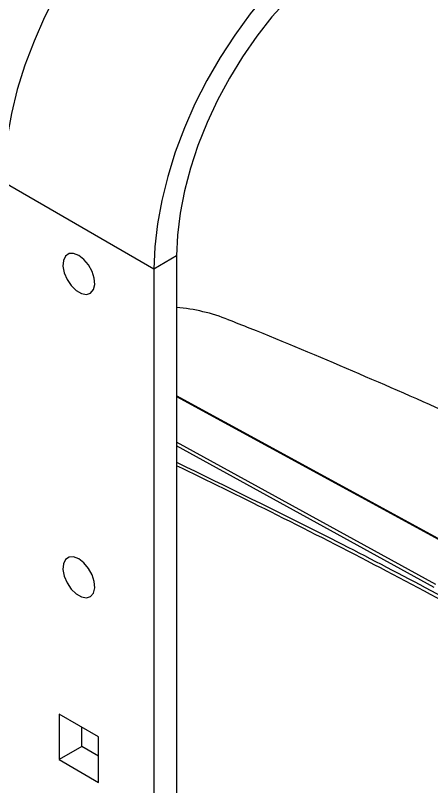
# Model space of a CAD drawing. Extents: x 16.5 to 113.1, y 4.4 to 84.5.
# Drawn here: x 22.397 to 24.843, y 68.869 to 73.399 of the extents above; entities that cross this region are included whole.
import ezdxf

# ---------------------------------------------------------------- set-up
doc = ezdxf.new("R2010")
doc.units = 0
doc.header["$MEASUREMENT"] = 0
doc.layers.add('OBJECT', color=7, linetype='CONTINUOUS')

msp = doc.modelspace()

# ---------------------------------------------------------------- linework, layer by layer
at = {"layer": 'OBJECT'}
for p, q in [((23.2114, 71.9091), (22.3276, 72.4194)), ((23.3444, 71.9859), (23.2114, 71.9091)), ((23.3444, 71.9859), (23.3444, 64.9492)), ((23.2114, 71.9091), (23.2114, 64.8477)), ((23.3444, 71.1594), (25.111, 70.1965)), ((24.8677, 70.0561), (23.3444, 70.8926)), ((24.8579, 70.0382), (23.3444, 70.8694)), ((22.6535, 69.2949), (22.6535, 69.0271)), ((22.8855, 69.161), (22.6535, 69.2949)), ((22.7865, 69.1038), (22.7865, 69.2182)), ((22.8855, 68.8932), (22.8855, 69.161)), ((22.7865, 69.1038), (22.6535, 69.0271)), ((22.8855, 69.0467), (22.7865, 69.1038)), ((22.6535, 69.0271), (22.8855, 68.8932))]:
    msp.add_line(p, q, dxfattribs=at)
at = {"layer": 'OBJECT', "flags": 128}
for points in [[(23.5212, 74.4868), (23.411, 74.4173), (23.3018, 74.3367), (23.1945, 74.2456), (23.09, 74.1448), (22.9891, 74.0351), (22.8928, 73.9176), (22.8019, 73.7931), (22.717, 73.6628), (22.6391, 73.5278), (22.5687, 73.3892), (22.5063, 73.2482), (22.4527, 73.106), (22.4082, 72.9638), (22.3731, 72.8229), (22.3479, 72.6844), (22.3327, 72.5495), (22.3276, 72.4194)], [(24.405, 73.9765), (24.2949, 73.9071), (24.1857, 73.8264), (24.0784, 73.7353), (23.9739, 73.6345), (23.873, 73.5249), (23.7767, 73.4073), (23.6857, 73.2829), (23.6009, 73.1526), (23.523, 73.0175), (23.4525, 72.8789), (23.3902, 72.7379), (23.3366, 72.5957), (23.292, 72.4536), (23.257, 72.3126), (23.2318, 72.1741), (23.2165, 72.0393), (23.2114, 71.9091)], [(24.405, 73.823), (24.3011, 73.7571), (24.1981, 73.68), (24.0972, 73.5925), (23.9991, 73.4954), (23.9051, 73.3897), (23.8158, 73.2764), (23.7322, 73.1565), (23.655, 73.0313), (23.5851, 72.9019), (23.5231, 72.7695), (23.4696, 72.6356), (23.4251, 72.5012), (23.3901, 72.3678), (23.3648, 72.2366), (23.3495, 72.1089), (23.3444, 71.9859)], [(22.7695, 71.9891), (22.7391, 72.0008), (22.712, 71.9995), (22.6911, 71.9854), (22.6787, 71.9599), (22.6761, 71.9259), (22.6837, 71.887), (22.7006, 71.8474), (22.7249, 71.8115), (22.7541, 71.7831), (22.7849, 71.7653), (22.8141, 71.76), (22.8384, 71.7679), (22.8553, 71.7879), (22.8629, 71.8181), (22.8603, 71.8551), (22.8479, 71.8948), (22.8271, 71.9331), (22.7999, 71.9657), (22.7695, 71.9891)], [(25.118, 70.1969), (23.627, 71.0096), (23.3444, 71.1636)], [(22.7695, 70.2066), (22.7391, 70.2183), (22.712, 70.217), (22.6911, 70.2029), (22.6787, 70.1774), (22.6761, 70.1434), (22.6837, 70.1045), (22.7006, 70.0649), (22.7249, 70.029), (22.7541, 70.0006), (22.7849, 69.9828), (22.8141, 69.9775), (22.8384, 69.9853), (22.8553, 70.0054), (22.8629, 70.0356), (22.8603, 70.0725), (22.8479, 70.1123), (22.8271, 70.1506), (22.7999, 70.1832), (22.7695, 70.2066)]]:
    msp.add_lwpolyline(points, dxfattribs=at)
at = {"layer": 'OBJECT'}
msp.add_arc((23.2456, 70.5922), 1.0961, 68.4032, 84.8299, dxfattribs=at)
for points, knots in [([(26.2977, 70.419), (26.2544, 70.441), (26.0158, 70.5626), (25.5768, 70.7725), (24.9811, 71.0482), (24.3807, 71.3102), (23.9364, 71.4976), (23.6911, 71.5938), (23.6484, 71.6105)], [0, 0, 0, 0, 0.050029, 0.27586, 0.501567, 0.727114, 0.952463, 1, 1, 1, 1]), ([(23.3444, 70.7742), (23.6365, 70.6318), (24.2751, 70.3206), (25.2108, 69.8262), (25.8538, 69.4601), (26.1498, 69.2916)], [0, 0, 0, 0, 0.312642, 0.683558, 1, 1, 1, 1]), ([(26.1567, 69.2655), (26.002, 69.3543), (25.6486, 69.5571), (25.098, 69.8593), (24.4996, 70.1769), (23.9155, 70.4759), (23.5288, 70.6639), (23.3444, 70.7536)], [0, 0, 0, 0, 0.1650303, 0.3768531, 0.587099, 0.8031108, 1, 1, 1, 1])]:
    msp.add_open_spline(points, degree=3, knots=knots, dxfattribs=at)

doc.saveas('drawing.dxf')
